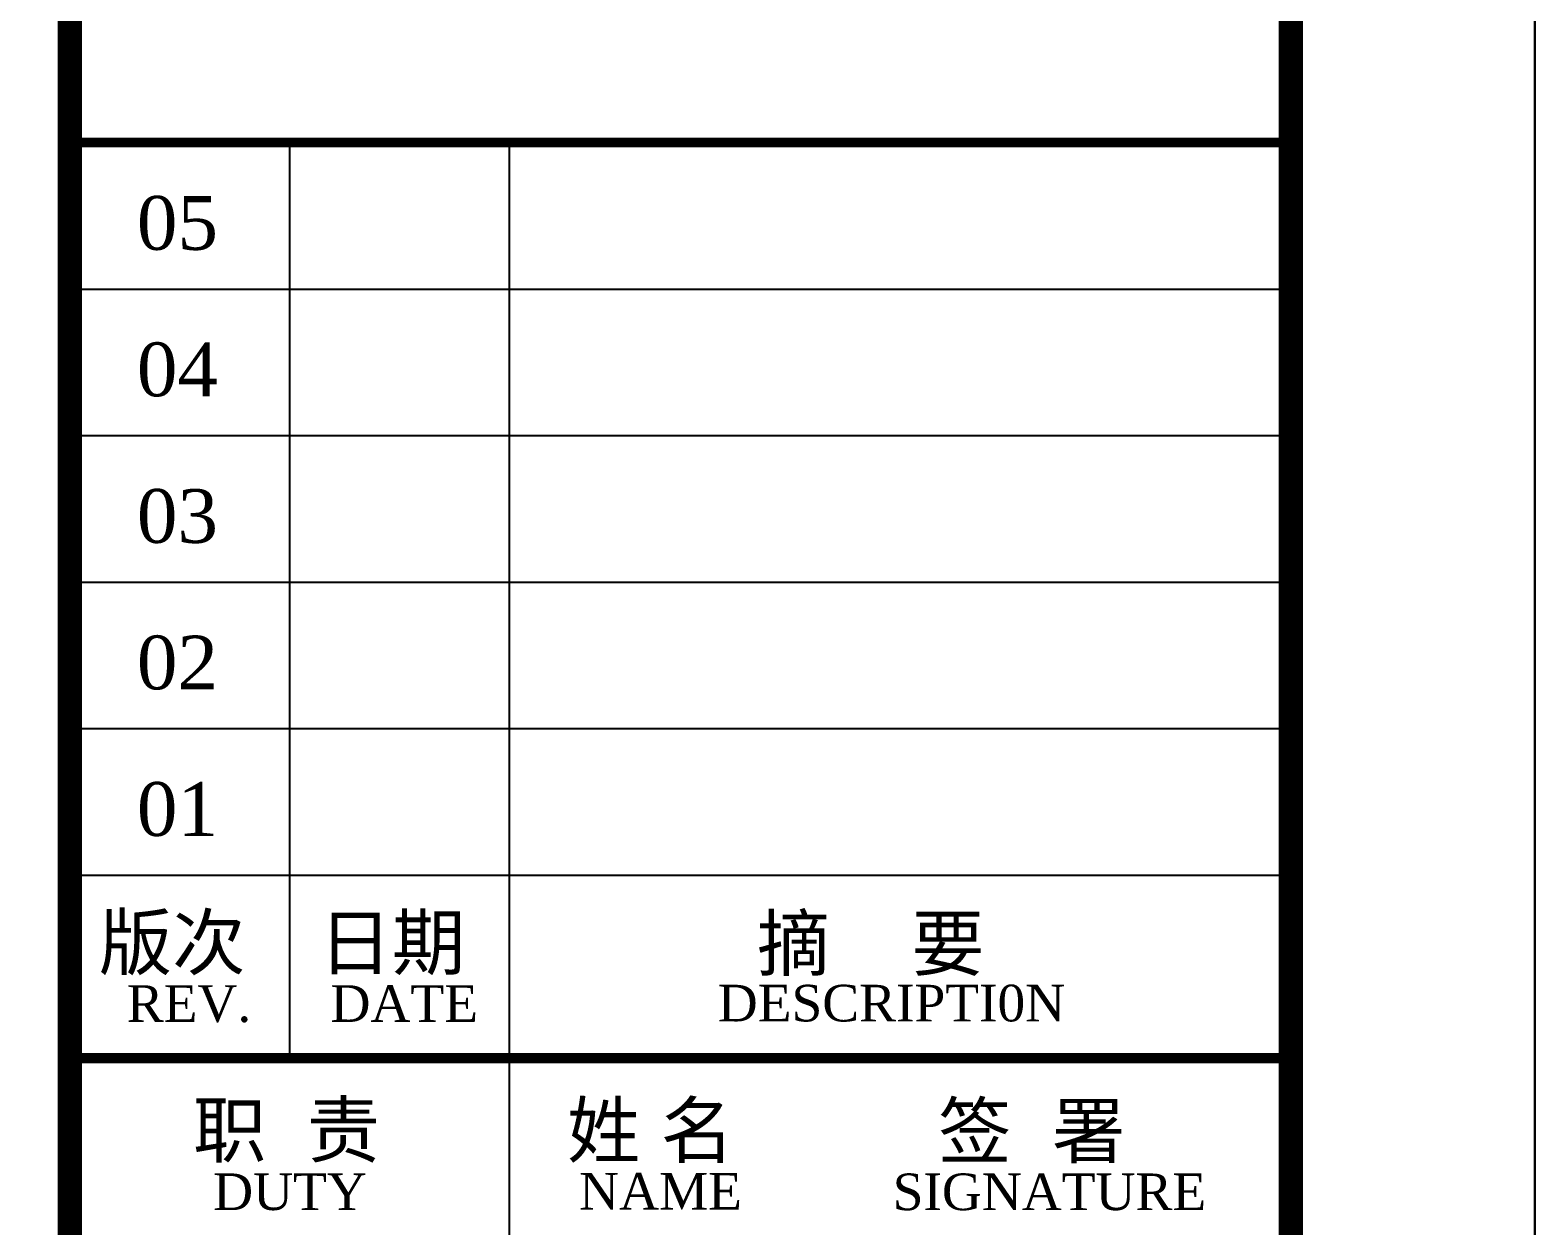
# Model space of a CAD drawing. Extents: x 498328 to 716449, y -893371 to -467753.
# Drawn here: x 604838 to 611001, y -665260 to -660364 of the extents above; entities that cross this region are included whole.
import ezdxf

# ---------------------------------------------------------------- set-up
doc = ezdxf.new("R2010")
doc.units = 0
doc.header["$LTSCALE"] = 1000
doc.layers.get('0').update_dxf_attribs({"linetype": 'CONTINUOUS'})
for name, color, linetype in [('PUB_TITLE', 4, 'CONTINUOUS'), ('TK-PUBLIC', 7, 'CONTINUOUS'), ('通用-图框C-SHET', 141, 'CONTINUOUS')]:
    doc.layers.add(name, color=color, linetype=linetype)
doc.layers.add('yichutu', color=7, linetype='CONTINUOUS', true_color=0xffffff, plot=False)
doc.styles.add('标识1', font='times.ttf')

# ---------------------------------------------------------------- blocks, each defined once
blk = doc.blocks.new('yct-841-594-84100-59400-100-1000.0')
at = {"layer": 'yichutu', "color": 7, "true_color": 0xffffff}
blk.add_lwpolyline([(0, 0), (0, 59400), (84100, 59400), (84100, 0)], close=True, dxfattribs=at)
blk = doc.blocks.new('图框1')
at = {"layer": '通用-图框C-SHET', "const_width": 40}
blk.add_lwpolyline([(704539.4, -228356), (709539.4, -228356)], dxfattribs=at)
at = {"layer": 'TK-PUBLIC', "style": '标识1'}
for s, height, p in [('职  责', 220, (705043.7, -228760.3)), ('姓 名', 220, (706575.9, -228762)), ('签  署', 220, (708095.2, -228764)), ('DUTY', 150, (705126.6, -228978.7)), ('NAME', 150, (706625, -228977)), ('SIGNATURE', 150, (707909.5, -228979.1))]:
    blk.add_text(s, height=height, dxfattribs=at).set_placement(p)

msp = doc.modelspace()

# ---------------------------------------------------------------- linework, layer by layer
at = {"layer": 'PUB_TITLE'}
msp.add_lwpolyline([(526900.9, -681323.8), (611000.9, -681323.8), (611000.9, -621923.8), (526900.9, -621923.8)], close=True, dxfattribs=at)
msp.add_lwpolyline([(526900.9, -681323.8), (611000.9, -681323.8), (611000.9, -621923.8), (526900.9, -621923.8)], close=True, dxfattribs=at)
at = {"layer": 'PUB_TITLE', "const_width": 100}
msp.add_lwpolyline([(529400.9, -680323.8), (610000.9, -680323.8), (610000.9, -622923.8), (529400.9, -622923.8)], close=True, dxfattribs=at)
msp.add_lwpolyline([(529400.9, -680323.8), (610000.9, -680323.8), (610000.9, -622923.8), (529400.9, -622923.8)], close=True, dxfattribs=at)
at = {"layer": '通用-图框C-SHET'}
for p, q in [((605900.9, -660823.8), (605900.9, -664573.8)), ((606800.9, -660823.8), (606800.9, -671323.8)), ((605000.9, -661423.8), (610000.9, -661423.8)), ((605000.9, -662023.8), (610000.9, -662023.8)), ((605000.9, -662623.8), (610000.9, -662623.8)), ((605000.9, -663223.8), (610000.9, -663223.8)), ((605000.9, -663823.8), (610000.9, -663823.8))]:
    msp.add_line(p, q, dxfattribs=at)
for points, const_width in [([(605000.9, -680323.8), (605000.9, -654373.8)], 100), ([(605000.9, -660823.8), (610000.9, -660823.8)], 40), ([(605000.9, -660823.8), (610000.9, -660823.8)], 40), ([(605000.9, -664573.8), (610000.9, -664573.8)], 40)]:
    msp.add_lwpolyline(points, dxfattribs=dict(at, const_width=const_width))

# ---------------------------------------------------------------- block references
at = {"color": 1, "lineweight": 13}
msp.add_blockref('图框1', (-99538.5, -436216.2), dxfattribs=at)
at = {"layer": 'yichutu'}
msp.add_blockref('yct-841-594-84100-59400-100-1000.0', (526900.9, -681323.8), dxfattribs=at)

# ---------------------------------------------------------------- texts
at = {"layer": 'TK-PUBLIC', "style": '标识1'}
for s, height, p in [('05', 220, (605275.7, -661263)), ('04', 220, (605275.7, -661863)), ('03', 220, (605275.7, -662463)), ('02', 220, (605275.7, -663063)), ('01', 220, (605275.7, -663663)), ('版次', 220, (605120, -664208.7)), ('日期', 220, (606020, -664208.7)), ('摘    要', 220, (607814.9, -664212.4)), ('DESCRIPTI0N', 150, (607654.6, -664422.6)), ('REV.', 150, (605234.2, -664424.5)), ('DATE', 150, (606068.8, -664424.5))]:
    msp.add_text(s, height=height, dxfattribs=at).set_placement(p)

doc.saveas('drawing.dxf')
